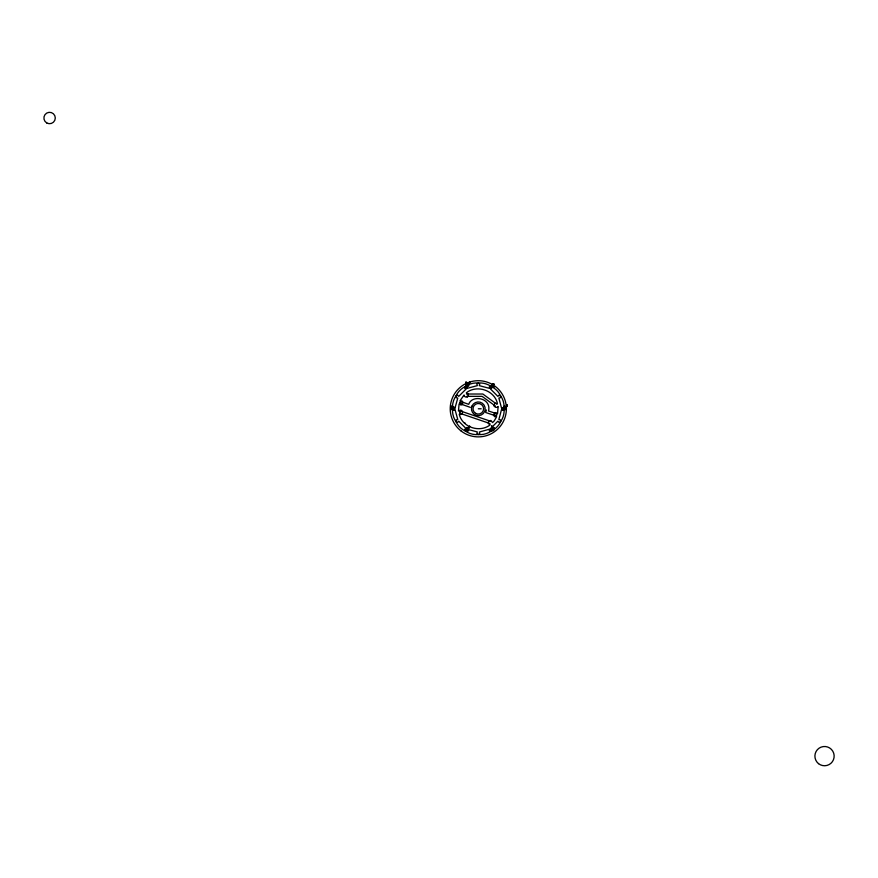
<?xml version="1.0" encoding="UTF-8"?>
<svg xmlns="http://www.w3.org/2000/svg" width="878" height="878" viewBox="0 0 878 878"><rect width="100%" height="100%" fill="white"/><g stroke="black" fill="none" stroke-linecap="round" stroke-linejoin="round"><path stroke-width="1.32" d="M466.075 429.024L466.657 430.637L468.676 430.703C467.283 431.394 464.901 427.004 468.742 428.047L467.074 427.421L466.075 429.024A1.921 1.361 -67.5 0 1 466.778 429.287C467.601 433.139 462.925 428.442 466.778 429.287M488.223 422.044L488.442 423.712L490.242 424.809C479.783 433.139 462.212 427.345 459.227 414.218L459.743 414.427A2.206 2.206 0 0 0 462.223 413.406M494.094 413.187L495.653 412.539L497.552 413.626L498.144 406.459C496.761 408.863 492.909 406.514 494.391 404.176M465.79 386.32L467.228 386.704L467.568 388.241L477.336 385.629L476.875 384.125L478.312 383.017L479.75 384.125L479.278 385.629L489.046 388.241L489.397 386.704L490.835 386.32L491.943 387.758L490.736 389.217L497.881 396.362L498.945 395.21L500.625 395.901A19.514 19.514 0 0 1 504.082 408.786L502.973 410.224L501.47 409.763L498.858 419.53L500.394 419.871L500.625 421.67L498.945 422.362L497.881 421.21L490.736 428.365L491.943 429.814M501.832 408.533L502.523 409.741L503.72 409.049A1.921 1.361 -7.5 0 0 503.763 408.786L502.776 407.809L501.832 408.533A1.921 1.361 -7.5 0 0 501.92 409.28M503.72 409.049C504.257 406.02 506.595 410.081 503.807 408.874M486.379 409.971L485.666 412.495L495.39 415.766M452.982 408.259C453.169 412.188 456.483 406.459 452.982 408.259A1.921 1.361 7.6 0 0 452.883 409.005M463.178 402.837L462.069 400.928L459.962 400.884L464.067 394.979C463.968 397.449 467.864 397.954 468.402 395.528M466.931 388.098L466.778 386.913L465.812 386.803L465.812 381.919L466.394 381.919C465.472 383.06 472.035 385.365 467.074 386.88C464.605 385.321 464.824 390.019 466.931 388.098A1.921 1.361 52.5 0 1 466.328 388.548M461.257 401.718L459.984 402.376L460.302 403.781M460.149 402.124L459.951 403.287M492.36 427.279L491.636 425.72L491.636 430.593C493.875 432.195 496.366 426.927 492.58 427.158M465.12 386.704L464.736 388.153L465.889 389.217L458.733 396.362L457.668 395.21L456 395.901L456.231 397.701L457.767 398.052L455.089 407.732A1.493 1.493 0 0 0 452.982 407.732A1.493 1.493 0 0 0 452.982 409.839A1.493 1.493 0 0 0 455.089 409.839L457.767 419.53L456.231 419.871L456 421.67L457.668 422.362L458.733 421.21L465.889 428.365L464.736 429.43L465.428 431.109L467.228 430.868L467.568 429.331L477.336 431.954L476.875 433.447L478.312 434.555L479.75 433.447L479.366 432.009L489.046 429.331L489.397 430.868L491.197 431.109A19.514 19.514 0 0 0 500.625 421.67A19.514 19.514 0 0 0 504.082 408.786M489.825 429.32C488.991 433.161 493.666 428.486 489.825 429.32A1.921 1.361 67.6 0 1 490.264 429.057M467.37 396.867L468.183 396.066M503.61 407.71L503.5 409.433L505.991 409.642L505.662 406.448L504.137 406.108L503.566 406.821A2.063 2.063 0 0 1 504.62 406.536L505.41 407.403L501.47 407.82L498.858 398.052L500.394 397.701L500.625 395.901A19.514 19.514 0 0 0 491.197 386.474A19.514 19.514 0 0 0 478.312 383.017A19.514 19.514 0 0 0 465.428 386.474A19.514 19.514 0 0 0 456 395.901A19.514 19.514 0 0 0 452.543 408.786C449.679 410.267 452.938 405.79 452.576 408.819A19.514 19.514 0 0 0 456 421.67A19.514 19.514 0 0 0 465.428 431.109A19.514 19.514 0 0 0 478.312 434.555A19.514 19.514 0 0 0 491.197 431.109M494.764 413.856L495.861 413.461A1.174 1.174 0 0 1 496.805 414.833L496.542 415.382A1.174 1.174 0 0 1 495.148 415.678L494.49 414.712M462.53 404.396L460.972 405.032L459.073 403.946L458.47 411.113L460.313 410.092A2.206 2.206 0 0 1 462.519 412.298M488.794 421.056L490.923 420.485L492.547 422.603L494.182 420.968L496.652 416.688L494.544 416.655L493.447 414.745M461.433 404.023L460.862 404.034M495.203 403.364L497.398 403.364C494.413 390.238 476.831 384.432 466.372 392.773L468.402 394.387M464.495 423.031L465.055 422.955M466.383 394.024L482.856 394.024L497.069 404.407M466.646 396.351L482.099 396.351L495.488 406.13M478.312 408.786L481.199 408.786M490.835 386.66C487.092 387.856 493.491 389.58 490.835 386.66A1.921 1.361 -52.4 0 1 491.439 387.121M495.916 413.472L488.53 410.992C491.713 397.745 471.859 394.376 468.742 404.33L461.554 401.806M460.763 411.091L490.835 421.341M460.149 413.362L489.924 423.525M460.566 403.946L470.312 407.359M460.95 411.376L460.522 411.211A1.328 1.032 81.6 0 0 459.874 411.464L459.578 412.43L460.39 413.242A1.328 1.032 81.6 0 0 460.84 413.143M494.094 405.274L494.391 406.382M490.33 388.559A1.921 1.361 -52.4 0 1 489.737 388.098M454.782 408.489A1.921 1.361 7.6 0 1 454.683 409.236M491.691 385.222L492.273 386.825L494.281 386.891C492.898 387.582 490.517 383.192 494.358 384.235L492.69 383.609L491.691 385.222M466.394 384.586C466.997 389.887 469.456 381.458 466.394 384.586M492.218 428.387C492.821 433.688 495.28 425.259 492.218 428.387M450.633 408.292L451.072 409.521L453.399 409.609L453.07 406.404L451.544 406.064L450.974 406.777A2.063 2.063 0 0 1 452.027 406.492L452.818 407.359L450.633 408.292M471.991 406.064L471.497 407.798A6.892 6.892 0 0 0 484.634 411.519L485.128 409.785A6.892 6.892 0 0 0 471.991 406.064M462.124 403.364L461.466 403.979L462.124 403.364M469.796 382.117L469.269 383.851L469.796 382.117M507.254 404.967L506.727 406.701L507.254 404.967M469.642 426.17L469.104 427.915L469.642 426.17M46.743 122.942A5.696 5.696 0 0 0 55.292 118.003A5.696 5.696 0 0 0 46.743 113.075A5.696 5.696 0 0 0 46.743 122.942M818.515 763.64A9.625 9.625 0 0 0 834.045 757.571A9.625 9.625 0 0 0 821.029 747.156A9.625 9.625 0 0 0 818.515 763.64M475.656 413.384A5.301 5.301 0 0 0 483.613 408.786A5.301 5.301 0 0 0 475.656 404.198A5.301 5.301 0 0 0 475.656 413.384M461.213 431.076A28.085 28.085 0 0 0 506.156 412.451A28.085 28.085 0 0 0 467.557 382.841A28.085 28.085 0 0 0 461.213 431.076"/></g></svg>
